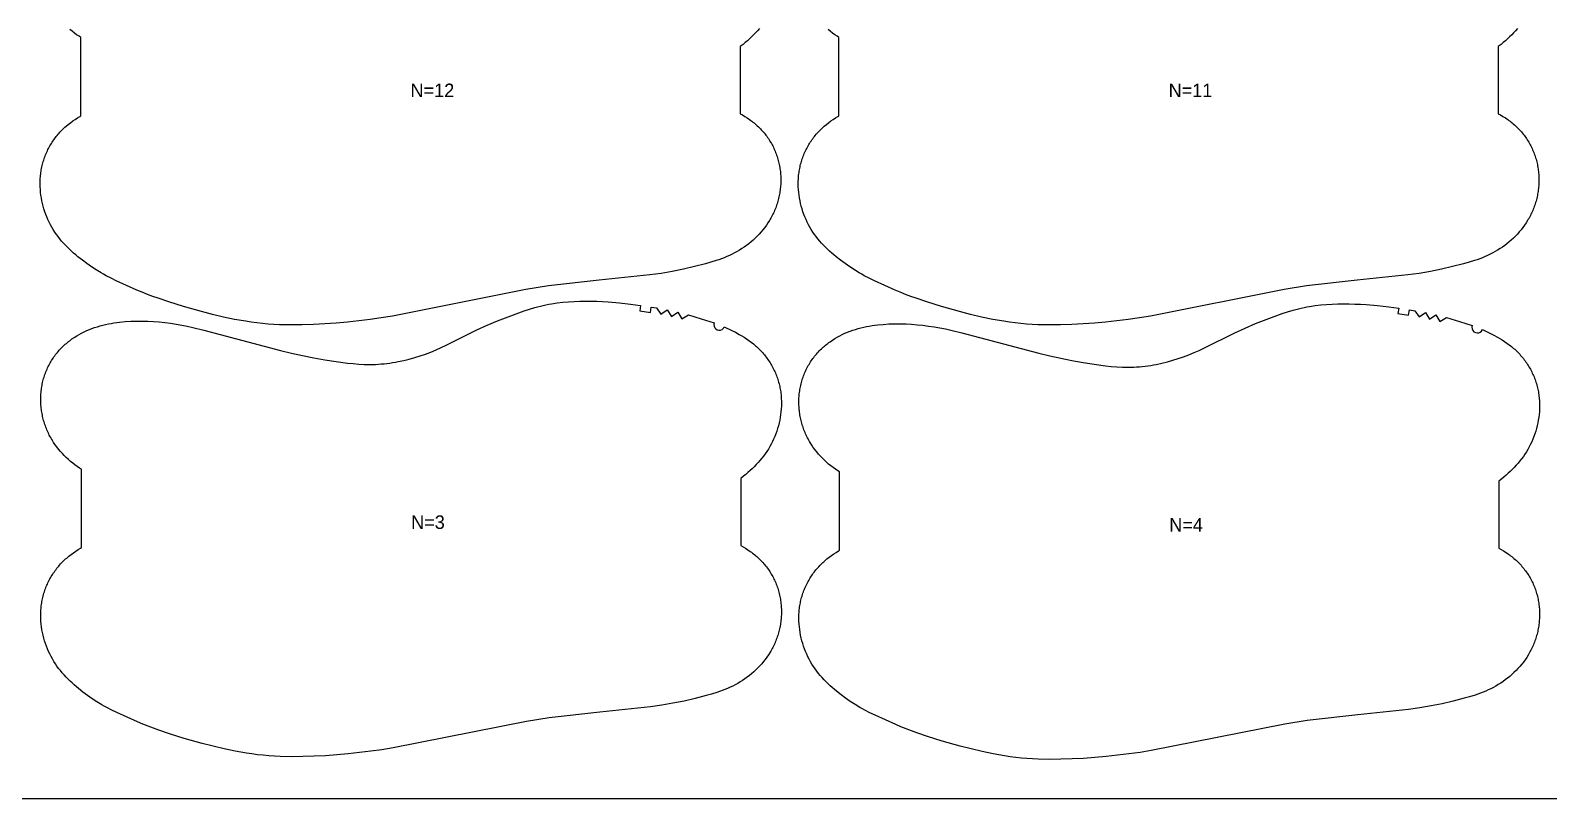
# Model space of a CAD drawing. Header units: inches. Extents: x -5 to 1955, y -83 to 1064.
# Drawn here: x 553 to 1113, y -83 to 201 of the extents above; entities that cross this region are included whole.
import ezdxf

# ---------------------------------------------------------------- set-up
doc = ezdxf.new("R2010")
doc.units = ezdxf.units.IN

msp = doc.modelspace()

# ---------------------------------------------------------------- linework, layer by layer
at = {"layer": '1'}
for points in [[(-4.8683, -82.9227), (1954.9181, -82.9227), (1954.9181, 1063.9316), (-4.8683, 1063.9316), (-4.8683, -82.9227)], [(808.8028, 91.4296), (811.609, 90.1272), (812.9851, 89.4194), (814.3408, 88.6711), (815.2456, 88.1405), (816.1381, 87.5893), (817.0164, 87.0162), (817.8782, 86.4199), (818.7216, 85.7993), (819.5445, 85.1531), (820.3448, 84.48), (820.7358, 84.133), (821.1204, 83.7788), (821.4984, 83.4174), (821.8695, 83.0488), (822.2338, 82.6731), (822.591, 82.2906), (822.941, 81.9014), (823.2837, 81.5056), (823.6191, 81.1034), (823.9469, 80.695), (824.267, 80.2804), (824.5794, 79.8599), (824.8839, 79.4336), (825.1804, 79.0016), (825.4688, 78.5641), (825.7489, 78.1213), (826.0206, 77.6733), (826.2839, 77.2203), (826.5385, 76.7624), (826.7845, 76.2998), (827.0217, 75.8326), (827.25, 75.3611), (827.4694, 74.8854), (827.6798, 74.4056), (827.8812, 73.9221), (828.0733, 73.4348), (828.2563, 72.9441), (828.4299, 72.4501), (828.5942, 71.9529), (828.749, 71.4527), (828.8942, 70.9498), (829.0298, 70.4442), (829.1558, 69.9362), (829.2719, 69.4259), (829.3782, 68.9136), (829.4748, 68.3993), (829.5616, 67.8832), (829.6388, 67.3656), (829.7064, 66.8466), (829.7646, 66.3264), (829.8133, 65.8051), (829.8527, 65.283), (829.8828, 64.7602), (829.9037, 64.2368), (829.9181, 63.1894), (829.8966, 62.1419), (829.8398, 61.096), (829.7481, 60.0528), (829.6222, 59.0134), (829.4625, 57.9787), (829.2697, 56.9495), (829.0443, 55.9267), (828.7868, 54.9113), (828.4977, 53.904), (828.1777, 52.9059), (827.8271, 51.9178), (827.4461, 50.941), (827.0348, 49.9768), (826.5931, 49.0266), (826.1212, 48.0915), (825.619, 47.173), (825.0867, 46.2723), (824.5242, 45.3908), (823.9319, 44.5294), (823.3114, 43.6879), (822.6646, 42.8659), (821.9935, 42.0626), (821.3001, 41.2777), (820.5861, 40.5106), (819.8535, 39.7607), (819.1044, 39.0274), (818.3403, 38.3104), (817.5623, 37.609), (816.771, 36.9228), (815.9672, 36.2513), (814.9181, 35.4202), (814.9181, 10.603), (815.7402, 10.1565), (816.6437, 9.6261), (817.5287, 9.0652), (818.3938, 8.4742), (818.8183, 8.1675), (819.2372, 7.8532), (819.6504, 7.5316), (820.0577, 7.2025), (820.4587, 6.866), (820.8535, 6.5221), (821.2417, 6.1709), (821.6232, 5.8123), (821.9978, 5.4465), (822.3654, 5.0735), (822.7258, 4.6935), (823.0788, 4.3066), (823.4243, 3.913), (823.7621, 3.5128), (824.0922, 3.1062), (824.4143, 2.6933), (824.7283, 2.2742), (825.0341, 1.8491), (825.3315, 1.4181), (825.6203, 0.9814), (825.9004, 0.5391), (826.1717, 0.0914), (826.434, -0.3616), (826.6872, -0.8197), (826.9311, -1.2829), (827.1657, -1.7509), (827.3909, -2.2234), (827.6068, -2.7004), (827.8132, -3.1815), (828.0101, -3.6667), (828.1975, -4.1556), (828.3754, -4.6481), (828.5438, -5.1441), (828.7025, -5.6431), (828.8515, -6.1452), (828.9909, -6.6501), (829.1206, -7.1575), (829.2405, -7.6673), (829.3507, -8.1792), (829.451, -8.6932), (829.5415, -9.2089), (829.6221, -9.7261), (829.693, -10.2448), (829.7541, -10.7648), (829.8055, -11.2858), (829.8473, -11.8077), (829.8794, -12.3303), (829.9018, -12.8534), (829.9148, -13.3769), (829.9181, -13.9007), (829.912, -14.4244), (829.8964, -14.948), (829.8714, -15.4712), (829.837, -15.994), (829.7932, -16.5161), (829.7402, -17.0373), (829.6778, -17.5575), (829.6062, -18.0765), (829.5253, -18.5941), (829.4352, -19.1102), (829.3358, -19.6245), (829.2273, -20.1369), (829.1095, -20.6473), (828.9826, -21.1554), (828.8465, -21.661), (828.7013, -22.164), (828.5469, -22.6643), (828.3835, -23.1615), (828.2109, -23.6557), (828.0292, -24.1465), (827.8385, -24.6337), (827.6388, -25.1174), (827.43, -25.5971), (827.2123, -26.073), (826.9859, -26.5448), (826.7509, -27.0124), (826.5075, -27.4758), (826.2558, -27.9348), (825.996, -28.3894), (825.7282, -28.8395), (825.1694, -29.7256), (824.5806, -30.5924), (823.963, -31.439), (823.3178, -32.2648), (822.6462, -33.0689), (821.9492, -33.8507), (821.2275, -34.6098), (820.4821, -35.3454), (819.7138, -36.0571), (818.9235, -36.7442), (818.112, -37.4063), (817.2803, -38.0426), (816.4292, -38.6529), (815.5598, -39.2368), (814.6731, -39.7944), (813.7702, -40.3256), (812.8523, -40.8304), (811.9204, -41.3086), (810.9757, -41.7603), (810.0191, -42.1854), (809.0518, -42.5842), (808.0749, -42.9589), (807.0897, -43.3118), (806.0972, -43.6456), (804.0953, -44.2655), (802.0783, -44.8385), (798.0238, -45.8963), (793.944, -46.8425), (789.8375, -47.6719), (785.7073, -48.3732), (781.5578, -48.9445), (762.8114, -50.9339), (744.0759, -53.0239), (735.8057, -54.3652), (686.4978, -64.1577), (682.362, -64.8238), (678.214, -65.4134), (669.8943, -66.4031), (665.7215, -66.7745), (661.5419, -67.0602), (657.3578, -67.2655), (653.1703, -67.3891), (648.9806, -67.4227), (644.7925, -67.3342), (642.7004, -67.233), (640.6108, -67.0908), (638.5246, -66.9067), (636.4426, -66.6796), (634.3657, -66.4092), (632.2942, -66.0984), (628.1685, -65.3693), (624.0666, -64.5182), (619.9872, -63.5653), (615.9289, -62.5258), (609.3122, -60.6376), (603.8883, -58.929), (599.9153, -57.5956), (597.9438, -56.8887), (595.9875, -56.1433), (594.0487, -55.3542), (592.1238, -54.5303), (584.4781, -51.093), (582.5908, -50.1854), (580.7301, -49.2274), (579.8125, -48.7245), (578.9038, -48.2052), (577.1134, -47.1199), (575.3587, -45.9762), (573.6393, -44.7787), (571.9561, -43.5307), (570.3141, -42.2299), (569.5103, -41.5584), (568.719, -40.8722), (567.941, -40.1708), (567.1769, -39.4538), (566.4277, -38.7205), (565.6952, -37.9706), (564.9812, -37.2035), (564.2877, -36.4186), (563.6166, -35.6153), (562.9699, -34.7933), (562.3494, -33.9518), (561.7571, -33.0904), (561.1946, -32.2089), (560.6622, -31.3082), (560.1601, -30.3897), (559.6881, -29.4546), (559.2465, -28.5044), (558.8352, -27.5402), (558.4542, -26.5634), (558.1036, -25.5753), (557.7836, -24.5772), (557.4945, -23.5699), (557.237, -22.5545), (557.0116, -21.5317), (556.8187, -20.5025), (556.6591, -19.4678), (556.5332, -18.4284), (556.4415, -17.3852), (556.3846, -16.3393), (556.3631, -15.2918), (556.3776, -14.2443), (556.3985, -13.721), (556.4286, -13.1982), (556.468, -12.6761), (556.5167, -12.1548), (556.5748, -11.6346), (556.6425, -11.1156), (556.7197, -10.598), (556.8065, -10.0819), (556.903, -9.5676), (557.0094, -9.0553), (557.1255, -8.545), (557.2514, -8.037), (557.3871, -7.5314), (557.5323, -7.0285), (557.6871, -6.5283), (557.8513, -6.0311), (558.025, -5.5371), (558.2079, -5.0464), (558.4001, -4.5591), (558.6014, -4.0756), (558.8118, -3.5958), (559.0313, -3.1201), (559.2596, -2.6486), (559.4968, -2.1814), (559.7427, -1.7188), (559.9974, -1.2609), (560.2606, -0.8078), (560.5324, -0.3599), (560.8125, 0.083), (561.1008, 0.5204), (561.3973, 0.9524), (561.7019, 1.3787), (562.0142, 1.7992), (562.3344, 2.2138), (562.6622, 2.6222), (562.9975, 3.0244), (563.3403, 3.4202), (563.6903, 3.8094), (564.0475, 4.1919), (564.4117, 4.5676), (564.7829, 4.9362), (565.1608, 5.2976), (565.5454, 5.6518), (565.9365, 5.9988), (566.7368, 6.6719), (567.5596, 7.3181), (568.403, 7.9387), (569.2649, 8.535), (570.1431, 9.1081), (571.0357, 9.6593), (571.3631, 9.8513), (571.3631, 38.8409), (570.7215, 39.2444), (569.8521, 39.8283), (569.001, 40.4386), (568.1692, 41.0749), (567.3578, 41.737), (566.5675, 42.4241), (565.7992, 43.1358), (565.0538, 43.8714), (564.3321, 44.6304), (563.6351, 45.4123), (562.9635, 46.2164), (562.3183, 47.0422), (561.7007, 47.8888), (561.1118, 48.7556), (560.553, 49.6417), (560.2853, 50.0918), (560.0255, 50.5464), (559.7738, 51.0054), (559.5304, 51.4688), (559.2954, 51.9364), (559.069, 52.4082), (558.8513, 52.884), (558.6425, 53.3638), (558.4427, 53.8474), (558.252, 54.3347), (558.0704, 54.8255), (557.8978, 55.3197), (557.7343, 55.8169), (557.58, 56.3172), (557.4347, 56.8202), (557.2987, 57.3258), (557.1717, 57.8339), (557.054, 58.3443), (556.9454, 58.8567), (556.8461, 59.371), (556.756, 59.8871), (556.6751, 60.4047), (556.6035, 60.9237), (556.5411, 61.4439), (556.488, 61.9651), (556.4443, 62.4872), (556.4099, 63.01), (556.3848, 63.5332), (556.3693, 64.0568), (556.3631, 64.5805), (556.3665, 65.1043), (556.3794, 65.6278), (556.4019, 66.1509), (556.434, 66.6735), (556.4757, 67.1954), (556.5271, 67.7164), (556.5882, 68.2364), (556.6591, 68.755), (556.7398, 69.2723), (556.8303, 69.788), (556.9306, 70.3019), (557.0407, 70.8139), (557.1606, 71.3237), (557.2903, 71.8311), (557.4297, 72.336), (557.5788, 72.838), (557.7375, 73.3371), (557.9058, 73.8331), (558.0837, 74.3256), (558.2712, 74.8145), (558.4681, 75.2997), (558.6745, 75.7808), (558.8903, 76.2578), (559.1156, 76.7303), (559.3501, 77.1983), (559.594, 77.6615), (559.8472, 78.1196), (560.1095, 78.5726), (560.3808, 79.0203), (560.661, 79.4626), (560.9498, 79.8993), (561.2472, 80.3303), (561.553, 80.7554), (561.867, 81.1745), (562.1891, 81.5874), (562.5191, 81.994), (562.857, 82.3942), (563.2025, 82.7878), (563.5555, 83.1747), (563.9159, 83.5547), (564.2834, 83.9277), (564.658, 84.2935), (565.0395, 84.6521), (565.4278, 85.0033), (565.8225, 85.3472), (566.2236, 85.6837), (566.6308, 86.0128), (567.044, 86.3344), (567.463, 86.6487), (567.8875, 86.9554), (568.7525, 87.5464), (569.6376, 88.1073), (570.5411, 88.6377), (571.4616, 89.1376), (572.3976, 89.6069), (573.348, 90.046), (574.3115, 90.4553), (575.287, 90.8353), (576.2734, 91.1866), (577.2695, 91.5096), (578.2743, 91.8049), (579.2864, 92.073), (580.305, 92.3144), (581.3292, 92.5303), (582.3584, 92.7222), (583.3918, 92.8912), (584.429, 93.0386), (585.4691, 93.1659), (587.5556, 93.3651), (589.6468, 93.4977), (591.7403, 93.5665), (593.8346, 93.5729), (595.9279, 93.5182), (598.0188, 93.4042), (600.1064, 93.2351), (602.1898, 93.0154), (604.2682, 92.7497), (606.3408, 92.4417), (608.4064, 92.0916), (610.4638, 91.6984), (612.5121, 91.2613), (616.5813, 90.2689), (644.9259, 82.7436), (648.9995, 81.7654), (653.0901, 80.8602), (657.1972, 80.0341), (661.3188, 79.2845), (665.4537, 78.6146), (669.606, 78.0593), (671.6901, 77.839), (673.7785, 77.6696), (675.8699, 77.5627), (676.9163, 77.5363), (677.963, 77.5298), (679.0097, 77.5444), (680.0561, 77.5801), (681.1017, 77.6365), (682.1462, 77.7132), (683.1892, 77.8099), (684.2302, 77.9262), (685.2688, 78.0619), (686.3048, 78.2164), (687.3376, 78.3896), (688.3671, 78.5807), (690.4159, 79.0151), (692.4499, 79.5154), (694.4683, 80.0773), (696.4698, 80.6974), (698.4521, 81.3755), (700.4129, 82.1122), (702.3496, 82.9082), (704.2613, 83.7616), (706.1527, 84.6606), (717.3963, 90.2788), (721.2099, 92.0121), (725.0702, 93.6403), (728.966, 95.1789), (732.8958, 96.6317), (734.8741, 97.3238), (736.864, 97.9796), (738.8687, 98.5844), (739.8775, 98.8629), (740.8912, 99.1231), (741.9099, 99.3634), (742.9333, 99.5841), (743.9609, 99.7856), (744.9922, 99.9685), (747.0642, 100.2807), (749.1453, 100.525), (751.232, 100.7063), (753.3227, 100.8306), (755.416, 100.9044), (757.5107, 100.9342), (759.6055, 100.9253), (761.6997, 100.8786), (763.7925, 100.7937), (765.8833, 100.6703), (770.0568, 100.3139), (774.2198, 99.8415), (777.891, 99.3532), (777.6101, 97.373), (781.5241, 96.7775), (781.8454, 98.7515), (783.8177, 98.4194), (785.4188, 96.0984), (787.7495, 97.6843), (789.2856, 95.3218), (791.6591, 96.8398), (793.121, 94.4314), (795.5405, 95.8747), (800.3312, 94.4469), (805.0885, 92.9116), (804.9594, 92.3051), (805.0222, 91.6882), (805.271, 91.1203), (805.6818, 90.6558), (806.2151, 90.3395), (806.8197, 90.2018), (807.4374, 90.2559), (808.0088, 90.4967), (808.479, 90.9008), (808.8028, 91.4296)], [(1088.8028, 90.4296), (1091.609, 89.1272), (1092.9851, 88.4194), (1094.3408, 87.6711), (1095.2456, 87.1405), (1096.1381, 86.5893), (1097.0164, 86.0162), (1097.8782, 85.4199), (1098.7216, 84.7993), (1099.5445, 84.1531), (1100.3448, 83.48), (1100.7358, 83.133), (1101.1204, 82.7788), (1101.4984, 82.4174), (1101.8695, 82.0488), (1102.2338, 81.6731), (1102.591, 81.2906), (1102.941, 80.9014), (1103.2837, 80.5056), (1103.6191, 80.1034), (1103.9469, 79.695), (1104.267, 79.2804), (1104.5794, 78.8599), (1104.8839, 78.4336), (1105.1804, 78.0016), (1105.4688, 77.5641), (1105.7489, 77.1213), (1106.0206, 76.6733), (1106.2839, 76.2203), (1106.5385, 75.7624), (1106.7845, 75.2998), (1107.0217, 74.8326), (1107.25, 74.3611), (1107.4694, 73.8854), (1107.6798, 73.4056), (1107.8812, 72.9221), (1108.0733, 72.4348), (1108.2563, 71.9441), (1108.4299, 71.4501), (1108.5942, 70.9529), (1108.749, 70.4527), (1108.8942, 69.9498), (1109.0298, 69.4442), (1109.1558, 68.9362), (1109.2719, 68.4259), (1109.3782, 67.9136), (1109.4748, 67.3993), (1109.5616, 66.8832), (1109.6388, 66.3656), (1109.7064, 65.8466), (1109.7646, 65.3264), (1109.8133, 64.8051), (1109.8527, 64.283), (1109.8828, 63.7602), (1109.9037, 63.2368), (1109.9181, 62.1894), (1109.8966, 61.1419), (1109.8398, 60.096), (1109.7481, 59.0528), (1109.6222, 58.0134), (1109.4625, 56.9787), (1109.2697, 55.9495), (1109.0443, 54.9267), (1108.7868, 53.9113), (1108.4977, 52.904), (1108.1777, 51.9059), (1107.8271, 50.9178), (1107.4461, 49.941), (1107.0348, 48.9768), (1106.5931, 48.0266), (1106.1212, 47.0915), (1105.619, 46.173), (1105.0867, 45.2723), (1104.5242, 44.3908), (1103.9319, 43.5294), (1103.3114, 42.6879), (1102.6646, 41.8659), (1101.9935, 41.0626), (1101.3001, 40.2777), (1100.5861, 39.5106), (1099.8535, 38.7607), (1099.1044, 38.0274), (1098.3403, 37.3104), (1097.5623, 36.609), (1096.771, 35.9228), (1095.9672, 35.2513), (1094.9181, 34.4202), (1094.9181, 9.603), (1095.7402, 9.1565), (1096.6437, 8.6261), (1097.5287, 8.0652), (1098.3938, 7.4742), (1098.8183, 7.1675), (1099.2372, 6.8532), (1099.6504, 6.5316), (1100.0577, 6.2025), (1100.4587, 5.866), (1100.8535, 5.5221), (1101.2417, 5.1709), (1101.6232, 4.8123), (1101.9978, 4.4465), (1102.3654, 4.0735), (1102.7258, 3.6935), (1103.0788, 3.3066), (1103.4243, 2.913), (1103.7621, 2.5128), (1104.0922, 2.1062), (1104.4143, 1.6933), (1104.7283, 1.2742), (1105.0341, 0.8491), (1105.3315, 0.4181), (1105.6203, -0.0186), (1105.9004, -0.4609), (1106.1717, -0.9086), (1106.434, -1.3616), (1106.6872, -1.8197), (1106.9311, -2.2829), (1107.1657, -2.7509), (1107.3909, -3.2234), (1107.6068, -3.7004), (1107.8132, -4.1815), (1108.0101, -4.6667), (1108.1975, -5.1556), (1108.3754, -5.6481), (1108.5438, -6.1441), (1108.7025, -6.6431), (1108.8515, -7.1452), (1108.9909, -7.6501), (1109.1206, -8.1575), (1109.2405, -8.6673), (1109.3507, -9.1792), (1109.451, -9.6932), (1109.5415, -10.2089), (1109.6221, -10.7261), (1109.693, -11.2448), (1109.7541, -11.7648), (1109.8055, -12.2858), (1109.8473, -12.8077), (1109.8794, -13.3303), (1109.9018, -13.8534), (1109.9148, -14.3769), (1109.9181, -14.9007), (1109.912, -15.4244), (1109.8964, -15.948), (1109.8714, -16.4712), (1109.837, -16.994), (1109.7932, -17.5161), (1109.7402, -18.0373), (1109.6778, -18.5575), (1109.6062, -19.0765), (1109.5253, -19.5941), (1109.4352, -20.1102), (1109.3358, -20.6245), (1109.2273, -21.1369), (1109.1095, -21.6473), (1108.9826, -22.1554), (1108.8465, -22.661), (1108.7013, -23.164), (1108.5469, -23.6643), (1108.3835, -24.1615), (1108.2109, -24.6557), (1108.0292, -25.1465), (1107.8385, -25.6337), (1107.6388, -26.1174), (1107.43, -26.5971), (1107.2123, -27.073), (1106.9859, -27.5448), (1106.7509, -28.0124), (1106.5075, -28.4758), (1106.2558, -28.9348), (1105.996, -29.3894), (1105.7282, -29.8395), (1105.1694, -30.7256), (1104.5806, -31.5924), (1103.963, -32.439), (1103.3178, -33.2648), (1102.6462, -34.0689), (1101.9492, -34.8507), (1101.2275, -35.6098), (1100.4821, -36.3454), (1099.7138, -37.0571), (1098.9235, -37.7442), (1098.112, -38.4063), (1097.2803, -39.0426), (1096.4292, -39.6529), (1095.5598, -40.2368), (1094.6731, -40.7944), (1093.7702, -41.3256), (1092.8523, -41.8304), (1091.9204, -42.3086), (1090.9757, -42.7603), (1090.0191, -43.1854), (1089.0518, -43.5842), (1088.0749, -43.9589), (1087.0897, -44.3118), (1086.0972, -44.6456), (1084.0953, -45.2655), (1082.0783, -45.8385), (1078.0238, -46.8963), (1073.944, -47.8425), (1069.8375, -48.6719), (1065.7073, -49.3732), (1061.5578, -49.9445), (1042.8114, -51.9339), (1024.0759, -54.0239), (1015.8057, -55.3652), (966.4978, -65.1577), (962.362, -65.8238), (958.214, -66.4134), (949.8943, -67.4031), (945.7215, -67.7745), (941.5419, -68.0602), (937.3578, -68.2655), (933.1703, -68.3891), (928.9806, -68.4227), (924.7925, -68.3342), (922.7004, -68.233), (920.6108, -68.0908), (918.5246, -67.9067), (916.4426, -67.6796), (914.3657, -67.4092), (912.2942, -67.0984), (908.1685, -66.3693), (904.0666, -65.5182), (899.9872, -64.5653), (895.9289, -63.5258), (889.3122, -61.6376), (883.8883, -59.929), (879.9153, -58.5956), (877.9438, -57.8887), (875.9875, -57.1433), (874.0487, -56.3542), (872.1238, -55.5303), (864.4781, -52.093), (862.5908, -51.1854), (860.7301, -50.2274), (859.8125, -49.7245), (858.9038, -49.2052), (857.1134, -48.1199), (855.3587, -46.9762), (853.6393, -45.7787), (851.9561, -44.5307), (850.3141, -43.2299), (849.5103, -42.5584), (848.719, -41.8722), (847.941, -41.1708), (847.1769, -40.4538), (846.4277, -39.7205), (845.6952, -38.9706), (844.9812, -38.2035), (844.2877, -37.4186), (843.6166, -36.6153), (842.9699, -35.7933), (842.3494, -34.9518), (841.7571, -34.0904), (841.1946, -33.2089), (840.6622, -32.3082), (840.1601, -31.3897), (839.6881, -30.4546), (839.2465, -29.5044), (838.8352, -28.5402), (838.4542, -27.5634), (838.1036, -26.5753), (837.7836, -25.5772), (837.4945, -24.5699), (837.237, -23.5545), (837.0116, -22.5317), (836.8187, -21.5025), (836.6591, -20.4678), (836.5332, -19.4284), (836.4415, -18.3852), (836.3846, -17.3393), (836.3631, -16.2918), (836.3776, -15.2443), (836.3985, -14.721), (836.4286, -14.1982), (836.468, -13.6761), (836.5167, -13.1548), (836.5748, -12.6346), (836.6425, -12.1156), (836.7197, -11.598), (836.8065, -11.0819), (836.903, -10.5676), (837.0094, -10.0553), (837.1255, -9.545), (837.2514, -9.037), (837.3871, -8.5314), (837.5323, -8.0285), (837.6871, -7.5283), (837.8513, -7.0311), (838.025, -6.5371), (838.2079, -6.0464), (838.4001, -5.5591), (838.6014, -5.0756), (838.8118, -4.5958), (839.0313, -4.1201), (839.2596, -3.6486), (839.4968, -3.1814), (839.7427, -2.7188), (839.9974, -2.2609), (840.2606, -1.8078), (840.5324, -1.3599), (840.8125, -0.917), (841.1008, -0.4796), (841.3973, -0.0476), (841.7019, 0.3787), (842.0142, 0.7992), (842.3344, 1.2138), (842.6622, 1.6222), (842.9975, 2.0244), (843.3403, 2.4202), (843.6903, 2.8094), (844.0475, 3.1919), (844.4117, 3.5676), (844.7829, 3.9362), (845.1608, 4.2976), (845.5454, 4.6518), (845.9365, 4.9988), (846.7368, 5.6719), (847.5596, 6.3181), (848.403, 6.9387), (849.2649, 7.535), (850.1431, 8.1081), (851.0357, 8.6593), (851.3631, 8.8513), (851.3631, 37.8409), (850.7215, 38.2444), (849.8521, 38.8283), (849.001, 39.4386), (848.1692, 40.0749), (847.3578, 40.737), (846.5675, 41.4241), (845.7992, 42.1358), (845.0538, 42.8714), (844.3321, 43.6304), (843.6351, 44.4123), (842.9635, 45.2164), (842.3183, 46.0422), (841.7007, 46.8888), (841.1118, 47.7556), (840.553, 48.6417), (840.2853, 49.0918), (840.0255, 49.5464), (839.7738, 50.0054), (839.5304, 50.4688), (839.2954, 50.9364), (839.069, 51.4082), (838.8513, 51.884), (838.6425, 52.3638), (838.4427, 52.8474), (838.252, 53.3347), (838.0704, 53.8255), (837.8978, 54.3197), (837.7343, 54.8169), (837.58, 55.3172), (837.4347, 55.8202), (837.2987, 56.3258), (837.1717, 56.8339), (837.054, 57.3443), (836.9454, 57.8567), (836.8461, 58.371), (836.756, 58.8871), (836.6751, 59.4047), (836.6035, 59.9237), (836.5411, 60.4439), (836.488, 60.9651), (836.4443, 61.4872), (836.4099, 62.01), (836.3848, 62.5332), (836.3693, 63.0568), (836.3631, 63.5805), (836.3665, 64.1043), (836.3794, 64.6278), (836.4019, 65.1509), (836.434, 65.6735), (836.4757, 66.1954), (836.5271, 66.7164), (836.5882, 67.2364), (836.6591, 67.755), (836.7398, 68.2723), (836.8303, 68.788), (836.9306, 69.3019), (837.0407, 69.8139), (837.1606, 70.3237), (837.2903, 70.8311), (837.4297, 71.336), (837.5788, 71.838), (837.7375, 72.3371), (837.9058, 72.8331), (838.0837, 73.3256), (838.2712, 73.8145), (838.4681, 74.2997), (838.6745, 74.7808), (838.8903, 75.2578), (839.1156, 75.7303), (839.3501, 76.1983), (839.594, 76.6615), (839.8472, 77.1196), (840.1095, 77.5726), (840.3808, 78.0203), (840.661, 78.4626), (840.9498, 78.8993), (841.2472, 79.3303), (841.553, 79.7554), (841.867, 80.1745), (842.1891, 80.5874), (842.5191, 80.994), (842.857, 81.3942), (843.2025, 81.7878), (843.5555, 82.1747), (843.9159, 82.5547), (844.2834, 82.9277), (844.658, 83.2935), (845.0395, 83.6521), (845.4278, 84.0033), (845.8225, 84.3472), (846.2236, 84.6837), (846.6308, 85.0128), (847.044, 85.3344), (847.463, 85.6487), (847.8875, 85.9554), (848.7525, 86.5464), (849.6376, 87.1073), (850.5411, 87.6377), (851.4616, 88.1376), (852.3976, 88.6069), (853.348, 89.046), (854.3115, 89.4553), (855.287, 89.8353), (856.2734, 90.1866), (857.2695, 90.5096), (858.2743, 90.8049), (859.2864, 91.073), (860.305, 91.3144), (861.3292, 91.5303), (862.3584, 91.7222), (863.3918, 91.8912), (864.429, 92.0386), (865.4691, 92.1659), (867.5556, 92.3651), (869.6468, 92.4977), (871.7403, 92.5665), (873.8346, 92.5729), (875.9279, 92.5182), (878.0188, 92.4042), (880.1064, 92.2351), (882.1898, 92.0154), (884.2682, 91.7497), (886.3408, 91.4417), (888.4064, 91.0916), (890.4638, 90.6984), (892.5121, 90.2613), (896.5813, 89.2689), (924.9259, 81.7436), (928.9995, 80.7654), (933.0901, 79.8602), (937.1972, 79.0341), (941.3188, 78.2845), (945.4537, 77.6146), (949.606, 77.0593), (951.6901, 76.839), (953.7785, 76.6696), (955.8699, 76.5627), (956.9163, 76.5363), (957.963, 76.5298), (959.0097, 76.5444), (960.0561, 76.5801), (961.1017, 76.6365), (962.1462, 76.7132), (963.1892, 76.8099), (964.2302, 76.9262), (965.2688, 77.0619), (966.3048, 77.2164), (967.3376, 77.3896), (968.3671, 77.5807), (970.4159, 78.0151), (972.4499, 78.5154), (974.4683, 79.0773), (976.4698, 79.6974), (978.4521, 80.3755), (980.4129, 81.1122), (982.3496, 81.9082), (984.2613, 82.7616), (986.1527, 83.6606), (997.3963, 89.2788), (1001.2099, 91.0121), (1005.0702, 92.6403), (1008.966, 94.1789), (1012.8958, 95.6317), (1014.8741, 96.3238), (1016.864, 96.9796), (1018.8687, 97.5844), (1019.8775, 97.8629), (1020.8912, 98.1231), (1021.9099, 98.3634), (1022.9333, 98.5841), (1023.9609, 98.7856), (1024.9922, 98.9685), (1027.0642, 99.2807), (1029.1453, 99.525), (1031.232, 99.7063), (1033.3227, 99.8306), (1035.416, 99.9044), (1037.5107, 99.9342), (1039.6055, 99.9253), (1041.6997, 99.8786), (1043.7925, 99.7937), (1045.8833, 99.6703), (1050.0568, 99.3139), (1054.2198, 98.8415), (1057.891, 98.3532), (1057.6101, 96.373), (1061.5241, 95.7775), (1061.8454, 97.7515), (1063.8177, 97.4194), (1065.4188, 95.0984), (1067.7495, 96.6843), (1069.2856, 94.3218), (1071.6591, 95.8398), (1073.121, 93.4314), (1075.5405, 94.8747), (1080.3312, 93.4469), (1085.0885, 91.9116), (1084.9594, 91.3051), (1085.0222, 90.6882), (1085.271, 90.1203), (1085.6818, 89.6558), (1086.2151, 89.3395), (1086.8197, 89.2018), (1087.4374, 89.2559), (1088.0088, 89.4967), (1088.479, 89.9008), (1088.8028, 90.4296)]]:
    msp.add_lwpolyline(points, close=True, dxfattribs=at)
for points in [[(821.7622, 201.645), (821.0687, 200.8601), (820.3547, 200.093), (819.6222, 199.3431), (818.873, 198.6098), (818.1089, 197.8928), (817.3309, 197.1914), (816.5396, 196.5052), (815.7358, 195.8337), (814.6867, 195.0026), (814.6867, 170.1854), (815.5088, 169.7389), (816.4123, 169.2085), (817.2973, 168.6476), (818.1624, 168.0566), (818.5869, 167.7499), (819.0058, 167.4356), (819.419, 167.114), (819.8263, 166.7849), (820.2274, 166.4484), (820.6221, 166.1045), (821.0103, 165.7533), (821.3918, 165.3947), (821.7665, 165.0289), (822.134, 164.6559), (822.4944, 164.2759), (822.8474, 163.889), (823.1929, 163.4954), (823.5307, 163.0952), (823.8608, 162.6886), (824.1829, 162.2757), (824.4969, 161.8566), (824.8027, 161.4315), (825.1001, 161.0005), (825.3889, 160.5638), (825.669, 160.1215), (825.9403, 159.6738), (826.2027, 159.2208), (826.4558, 158.7627), (826.6997, 158.2995), (826.9343, 157.8316), (827.1595, 157.359), (827.3754, 156.882), (827.5818, 156.4009), (827.7787, 155.9157), (827.9661, 155.4268), (828.144, 154.9343), (828.3124, 154.4383), (828.4711, 153.9393), (828.6202, 153.4372), (828.7595, 152.9323), (828.8892, 152.4249), (829.0092, 151.9151), (829.1193, 151.4032), (829.2196, 150.8892), (829.3101, 150.3735), (829.3908, 149.8563), (829.4616, 149.3376), (829.5228, 148.8176), (829.5742, 148.2966), (829.6159, 147.7747), (829.648, 147.2521), (829.6705, 146.729), (829.6834, 146.2055), (829.6867, 145.6817), (829.6806, 145.158), (829.665, 144.6344), (829.64, 144.1112), (829.6056, 143.5884), (829.5619, 143.0663), (829.5088, 142.5451), (829.4464, 142.0249), (829.3748, 141.5059), (829.2939, 140.9883), (829.2038, 140.4722), (829.1044, 139.9579), (828.9959, 139.4455), (828.8781, 138.9351), (828.7512, 138.427), (828.6151, 137.9214), (828.4699, 137.4184), (828.3156, 136.9181), (828.1521, 136.4209), (827.9795, 135.9267), (827.7979, 135.436), (827.6071, 134.9487), (827.4074, 134.465), (827.1986, 133.9853), (826.9809, 133.5094), (826.7545, 133.0376), (826.5195, 132.57), (826.2761, 132.1066), (826.0244, 131.6476), (825.7646, 131.193), (825.4968, 130.7429), (824.938, 129.8568), (824.3492, 128.99), (823.7316, 128.1434), (823.0864, 127.3176), (822.4148, 126.5135), (821.7178, 125.7317), (820.9961, 124.9726), (820.2507, 124.237), (819.4824, 123.5253), (818.6921, 122.8382), (817.8807, 122.1761), (817.0489, 121.5398), (816.1978, 120.9295), (815.3284, 120.3456), (814.4417, 119.788), (813.5388, 119.2568), (812.6209, 118.752), (811.6891, 118.2738), (810.7443, 117.8221), (809.7877, 117.397), (808.8204, 116.9982), (807.8436, 116.6235), (806.8583, 116.2706), (805.8659, 115.9368), (803.8639, 115.3169), (801.8469, 114.7439), (797.7924, 113.6861), (793.7126, 112.7399), (789.6062, 111.9105), (785.4759, 111.2092), (781.3264, 110.6379), (762.58, 108.6485), (743.8445, 106.5585), (735.5743, 105.2172), (686.2664, 95.4247), (682.1306, 94.7586), (677.9826, 94.169), (669.6629, 93.1793), (665.4901, 92.8079), (661.3106, 92.5222), (657.1264, 92.3169), (652.9389, 92.1933), (648.7492, 92.1597), (644.5611, 92.2482), (642.4691, 92.3494), (640.3795, 92.4916), (638.2932, 92.6757), (636.2112, 92.9029), (634.1343, 93.1732), (632.0628, 93.484), (627.9371, 94.2131), (623.8353, 95.0642), (619.7559, 96.0171), (615.6975, 97.0566), (609.0808, 98.9448), (603.6569, 100.6534), (599.684, 101.9868), (597.7124, 102.6937), (595.7561, 103.4391), (593.8173, 104.2282), (591.8924, 105.0521), (584.2468, 108.4894), (582.3594, 109.397), (580.4987, 110.355), (579.5811, 110.8579), (578.6725, 111.3772), (576.882, 112.4625), (575.1273, 113.6062), (573.4079, 114.8037), (571.7247, 116.0517), (570.0827, 117.3525), (569.2789, 118.024), (568.4876, 118.7102), (567.7096, 119.4116), (566.9455, 120.1286), (566.1963, 120.8619), (565.4638, 121.6118), (564.7498, 122.3789), (564.0563, 123.1638), (563.3853, 123.9671), (562.7385, 124.7891), (562.118, 125.6306), (561.5257, 126.492), (560.9632, 127.3735), (560.4309, 128.2742), (559.9287, 129.1927), (559.4568, 130.1278), (559.0151, 131.078), (558.6038, 132.0422), (558.2228, 133.019), (557.8722, 134.0071), (557.5522, 135.0052), (557.2631, 136.0125), (557.0056, 137.0279), (556.7802, 138.0507), (556.5874, 139.0799), (556.4277, 140.1146), (556.3018, 141.154), (556.2101, 142.1972), (556.1532, 143.2431), (556.1317, 144.2906), (556.1462, 145.3381), (556.1671, 145.8614), (556.1972, 146.3842), (556.2366, 146.9063), (556.2853, 147.4276), (556.3434, 147.9478), (556.4111, 148.4668), (556.4883, 148.9844), (556.5751, 149.5005), (556.6717, 150.0148), (556.778, 150.5271), (556.8941, 151.0374), (557.02, 151.5454), (557.1557, 152.051), (557.3009, 152.5539), (557.4557, 153.0541), (557.6199, 153.5513), (557.7936, 154.0453), (557.9765, 154.536), (558.1687, 155.0233), (558.37, 155.5068), (558.5805, 155.9866), (558.7999, 156.4623), (559.0282, 156.9338), (559.2654, 157.401), (559.5113, 157.8636), (559.766, 158.3215), (560.0292, 158.7746), (560.301, 159.2225), (560.5811, 159.6654), (560.8695, 160.1028), (561.166, 160.5348), (561.4705, 160.9611), (561.7829, 161.3816), (562.103, 161.7962), (562.4308, 162.2046), (562.7662, 162.6068), (563.1089, 163.0026), (563.4589, 163.3918), (563.8161, 163.7743), (564.1803, 164.15), (564.5515, 164.5186), (564.9294, 164.88), (565.314, 165.2342), (565.7051, 165.5812), (566.5054, 166.2543), (567.3282, 166.9005), (568.1716, 167.5211), (569.0335, 168.1174), (569.9117, 168.6905), (570.8043, 169.2417), (571.1317, 169.4337), (571.1317, 198.4233), (570.4901, 198.8268), (569.6207, 199.4107), (568.7696, 200.021), (567.9378, 200.6573), (567.1264, 201.3194)], [(1101.7622, 201.645), (1101.0687, 200.8601), (1100.3547, 200.093), (1099.6222, 199.3431), (1098.873, 198.6098), (1098.1089, 197.8928), (1097.3309, 197.1914), (1096.5396, 196.5052), (1095.7358, 195.8337), (1094.6867, 195.0026), (1094.6867, 170.1854), (1095.5088, 169.7389), (1096.4123, 169.2085), (1097.2973, 168.6476), (1098.1624, 168.0566), (1098.5869, 167.7499), (1099.0058, 167.4356), (1099.419, 167.114), (1099.8263, 166.7849), (1100.2274, 166.4484), (1100.6221, 166.1045), (1101.0103, 165.7533), (1101.3918, 165.3947), (1101.7665, 165.0289), (1102.134, 164.6559), (1102.4944, 164.2759), (1102.8474, 163.889), (1103.1929, 163.4954), (1103.5307, 163.0952), (1103.8608, 162.6886), (1104.1829, 162.2757), (1104.4969, 161.8566), (1104.8027, 161.4315), (1105.1001, 161.0005), (1105.3889, 160.5638), (1105.669, 160.1215), (1105.9403, 159.6738), (1106.2027, 159.2208), (1106.4558, 158.7627), (1106.6997, 158.2995), (1106.9343, 157.8316), (1107.1595, 157.359), (1107.3754, 156.882), (1107.5818, 156.4009), (1107.7787, 155.9157), (1107.9661, 155.4268), (1108.144, 154.9343), (1108.3124, 154.4383), (1108.4711, 153.9393), (1108.6202, 153.4372), (1108.7595, 152.9323), (1108.8892, 152.4249), (1109.0092, 151.9151), (1109.1193, 151.4032), (1109.2196, 150.8892), (1109.3101, 150.3735), (1109.3908, 149.8563), (1109.4616, 149.3376), (1109.5228, 148.8176), (1109.5742, 148.2966), (1109.6159, 147.7747), (1109.648, 147.2521), (1109.6705, 146.729), (1109.6834, 146.2055), (1109.6867, 145.6817), (1109.6806, 145.158), (1109.665, 144.6344), (1109.64, 144.1112), (1109.6056, 143.5884), (1109.5619, 143.0663), (1109.5088, 142.5451), (1109.4464, 142.0249), (1109.3748, 141.5059), (1109.2939, 140.9883), (1109.2038, 140.4722), (1109.1044, 139.9579), (1108.9959, 139.4455), (1108.8781, 138.9351), (1108.7512, 138.427), (1108.6151, 137.9214), (1108.4699, 137.4184), (1108.3156, 136.9181), (1108.1521, 136.4209), (1107.9795, 135.9267), (1107.7979, 135.436), (1107.6071, 134.9487), (1107.4074, 134.465), (1107.1986, 133.9853), (1106.9809, 133.5094), (1106.7545, 133.0376), (1106.5195, 132.57), (1106.2761, 132.1066), (1106.0244, 131.6476), (1105.7646, 131.193), (1105.4968, 130.7429), (1104.938, 129.8568), (1104.3492, 128.99), (1103.7316, 128.1434), (1103.0864, 127.3176), (1102.4148, 126.5135), (1101.7178, 125.7317), (1100.9961, 124.9726), (1100.2507, 124.237), (1099.4824, 123.5253), (1098.6921, 122.8382), (1097.8807, 122.1761), (1097.0489, 121.5398), (1096.1978, 120.9295), (1095.3284, 120.3456), (1094.4417, 119.788), (1093.5388, 119.2568), (1092.6209, 118.752), (1091.6891, 118.2738), (1090.7443, 117.8221), (1089.7877, 117.397), (1088.8204, 116.9982), (1087.8436, 116.6235), (1086.8583, 116.2706), (1085.8659, 115.9368), (1083.8639, 115.3169), (1081.8469, 114.7439), (1077.7924, 113.6861), (1073.7126, 112.7399), (1069.6062, 111.9105), (1065.4759, 111.2092), (1061.3264, 110.6379), (1042.58, 108.6485), (1023.8445, 106.5585), (1015.5743, 105.2172), (966.2664, 95.4247), (962.1306, 94.7586), (957.9826, 94.169), (949.6629, 93.1793), (945.4901, 92.8079), (941.3106, 92.5222), (937.1264, 92.3169), (932.9389, 92.1933), (928.7492, 92.1597), (924.5611, 92.2482), (922.4691, 92.3494), (920.3795, 92.4916), (918.2932, 92.6757), (916.2112, 92.9029), (914.1343, 93.1732), (912.0628, 93.484), (907.9371, 94.2131), (903.8353, 95.0642), (899.7559, 96.0171), (895.6975, 97.0566), (889.0808, 98.9448), (883.6569, 100.6534), (879.684, 101.9868), (877.7124, 102.6937), (875.7561, 103.4391), (873.8173, 104.2282), (871.8924, 105.0521), (864.2468, 108.4894), (862.3594, 109.397), (860.4987, 110.355), (859.5811, 110.8579), (858.6725, 111.3772), (856.882, 112.4625), (855.1273, 113.6062), (853.4079, 114.8037), (851.7247, 116.0517), (850.0827, 117.3525), (849.2789, 118.024), (848.4876, 118.7102), (847.7096, 119.4116), (846.9455, 120.1286), (846.1963, 120.8619), (845.4638, 121.6118), (844.7498, 122.3789), (844.0563, 123.1638), (843.3853, 123.9671), (842.7385, 124.7891), (842.118, 125.6306), (841.5257, 126.492), (840.9632, 127.3735), (840.4309, 128.2742), (839.9287, 129.1927), (839.4568, 130.1278), (839.0151, 131.078), (838.6038, 132.0422), (838.2228, 133.019), (837.8722, 134.0071), (837.5522, 135.0052), (837.2631, 136.0125), (837.0056, 137.0279), (836.7802, 138.0507), (836.5874, 139.0799), (836.4277, 140.1146), (836.3018, 141.154), (836.2101, 142.1972), (836.1532, 143.2431), (836.1317, 144.2906), (836.1462, 145.3381), (836.1671, 145.8614), (836.1972, 146.3842), (836.2366, 146.9063), (836.2853, 147.4276), (836.3434, 147.9478), (836.4111, 148.4668), (836.4883, 148.9844), (836.5751, 149.5005), (836.6717, 150.0148), (836.778, 150.5271), (836.8941, 151.0374), (837.02, 151.5454), (837.1557, 152.051), (837.3009, 152.5539), (837.4557, 153.0541), (837.6199, 153.5513), (837.7936, 154.0453), (837.9765, 154.536), (838.1687, 155.0233), (838.37, 155.5068), (838.5805, 155.9866), (838.7999, 156.4623), (839.0282, 156.9338), (839.2654, 157.401), (839.5113, 157.8636), (839.766, 158.3215), (840.0292, 158.7746), (840.301, 159.2225), (840.5811, 159.6654), (840.8695, 160.1028), (841.166, 160.5348), (841.4705, 160.9611), (841.7829, 161.3816), (842.103, 161.7962), (842.4308, 162.2046), (842.7662, 162.6068), (843.1089, 163.0026), (843.4589, 163.3918), (843.8161, 163.7743), (844.1803, 164.15), (844.5515, 164.5186), (844.9294, 164.88), (845.314, 165.2342), (845.7051, 165.5812), (846.5054, 166.2543), (847.3282, 166.9005), (848.1716, 167.5211), (849.0335, 168.1174), (849.9117, 168.6905), (850.8043, 169.2417), (851.1317, 169.4337), (851.1317, 198.4233), (850.4901, 198.8268), (849.6207, 199.4107), (848.7696, 200.021), (847.9378, 200.6573), (847.1264, 201.3194)]]:
    msp.add_lwpolyline(points, dxfattribs=at)

# ---------------------------------------------------------------- texts
for s, p in [('N=12', (692.9092, 176.3381)), ('N=11', (972.9092, 176.3381)), ('N=3', (693.1406, 16.7557)), ('N=4', (973.1406, 15.7557))]:
    msp.add_text(s, height=5, dxfattribs=at).set_placement(p)

doc.saveas('drawing.dxf')
